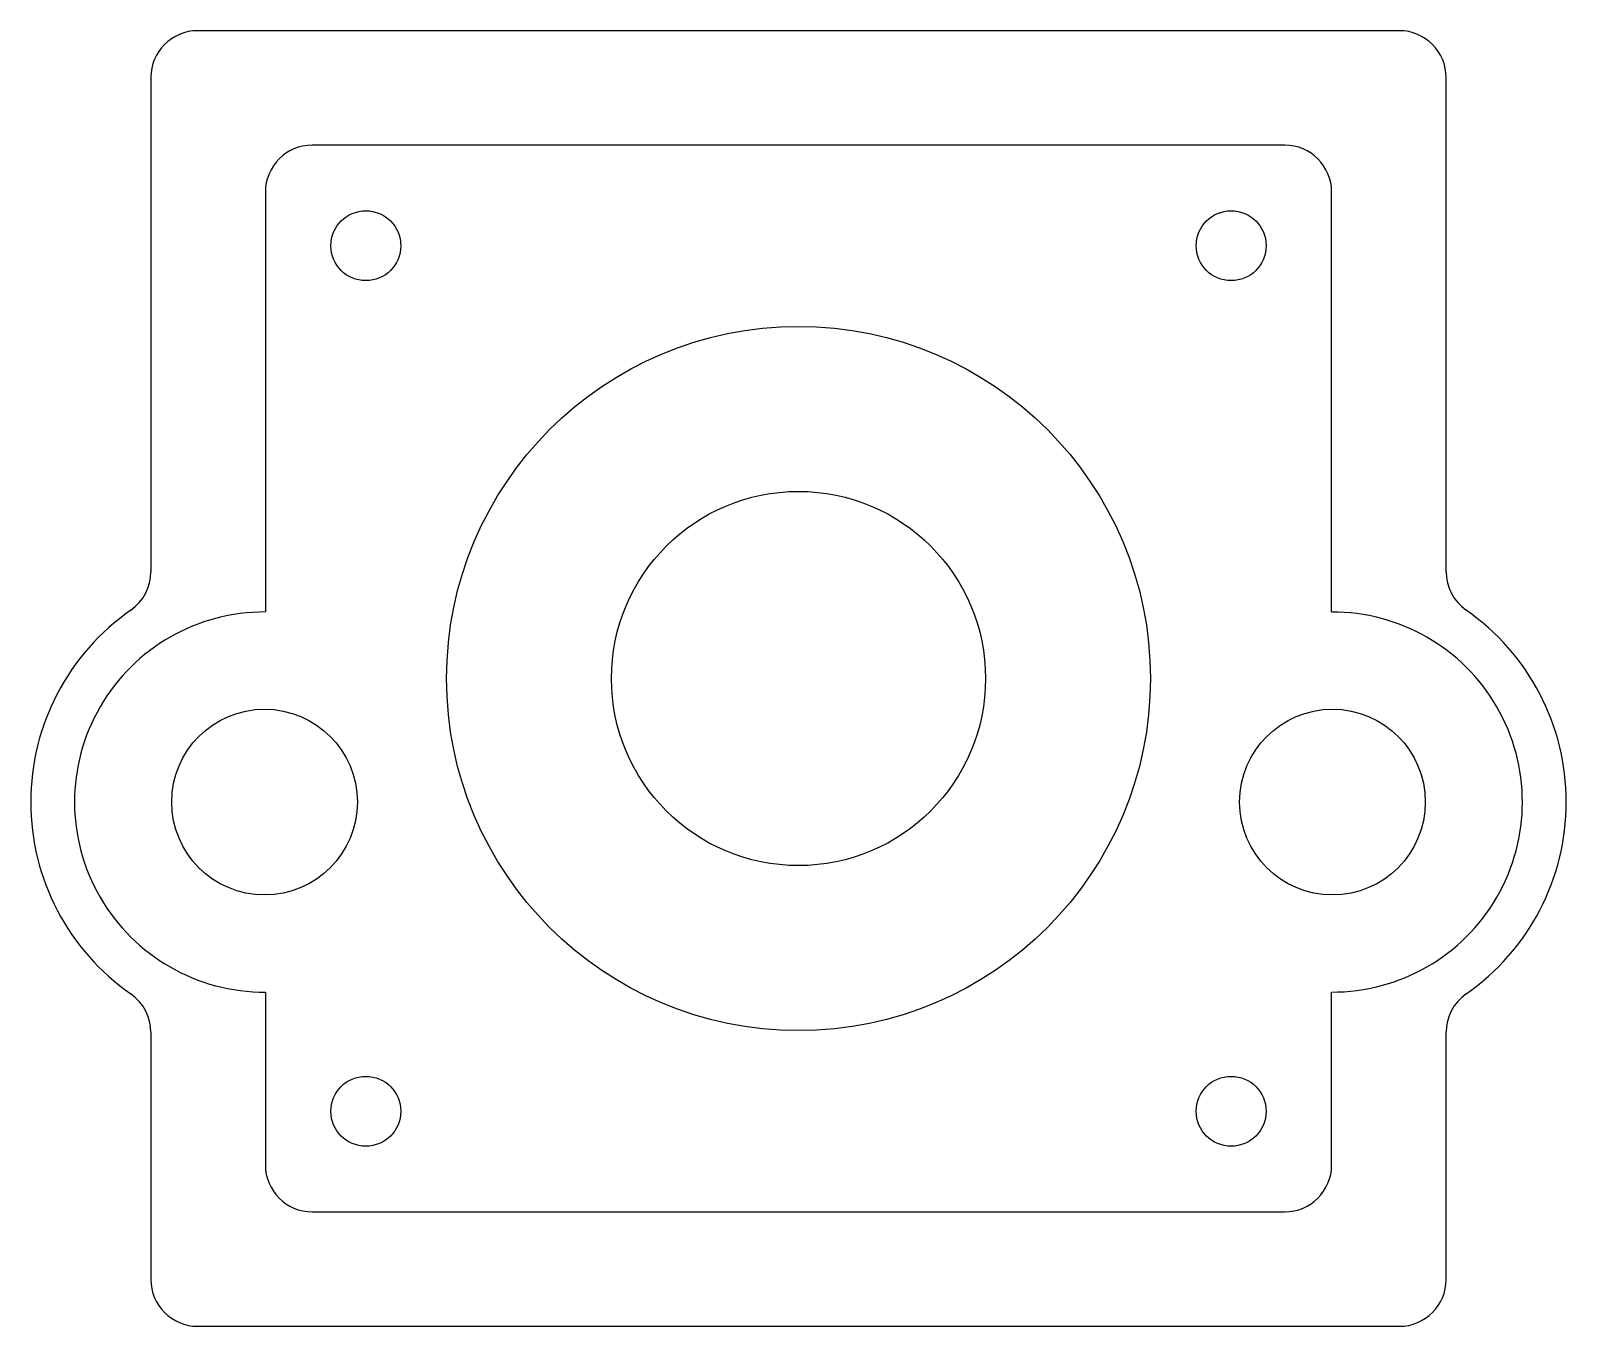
# Model space of a CAD drawing. Header units: inches. Extents: x -1.64 to 1.64, y -1.38 to 1.38.
import ezdxf

# ---------------------------------------------------------------- set-up
doc = ezdxf.new("R2010")
doc.units = ezdxf.units.IN
doc.header["$MEASUREMENT"] = 0

msp = doc.modelspace()

# ---------------------------------------------------------------- linework, layer by layer
at = {"color": 7, "linetype": 'Continuous', "lineweight": 25}
for p, q in [((1.2848, 1.3848), (-1.2848, 1.3848)), ((-1.3848, 1.2848), (-1.3848, 0.2282)), ((1.3848, 0.2282), (1.3848, 1.2848)), ((1.04, 1.14), (-1.04, 1.14)), ((-1.14, 1.04), (-1.14, 0.1422)), ((1.14, 0.1422), (1.14, 1.04)), ((-1.14, -0.6703), (-1.14, -1.04)), ((1.14, -1.04), (1.14, -0.6703)), ((-1.3848, -0.7563), (-1.3848, -1.2848)), ((1.3848, -1.2848), (1.3848, -0.7563)), ((-1.04, -1.14), (1.04, -1.14)), ((-1.2848, -1.3848), (1.2848, -1.3848))]:
    msp.add_line(p, q, dxfattribs=at)
for centre, radius in [((-0.9252, 0.9252), 0.0747), ((0.9252, 0.9252), 0.0747), ((0, 0), 0.7525), ((0, 0), 0.4), ((-1.1417, -0.2641), 0.1985), ((1.1417, -0.2641), 0.1985), ((-0.9252, -0.9252), 0.0747), ((0.9252, -0.9252), 0.0747)]:
    msp.add_circle(centre, radius, dxfattribs=at)
for centre, radius, start, end in [((-1.2848, 1.2848), 0.1, 90, 180), ((1.2848, 1.2848), 0.1, 0, 90), ((-1.04, 1.04), 0.1, 90, 180), ((1.04, 1.04), 0.1, 0, 90), ((-1.4848, 0.2282), 0.1, 304.8728, 0), ((1.4848, 0.2282), 0.1, 180, 235.1272), ((-1.1417, -0.2641), 0.5, 124.8728, 235.1272), ((-1.1417, -0.2641), 0.4063, 89.7557, 270.2443), ((1.1417, -0.2641), 0.4062, 269.7557, 90.2443), ((1.1417, -0.2641), 0.5, 304.8728, 55.1272), ((-1.4848, -0.7563), 0.1, 0, 55.1272), ((1.4848, -0.7563), 0.1, 124.8728, 180), ((-1.04, -1.04), 0.1, 180, 270), ((1.04, -1.04), 0.1, 270, 0), ((-1.2848, -1.2848), 0.1, 180, 270), ((1.2848, -1.2848), 0.1, 270, 0)]:
    msp.add_arc(centre, radius, start, end, dxfattribs=at)

doc.saveas('drawing.dxf')
